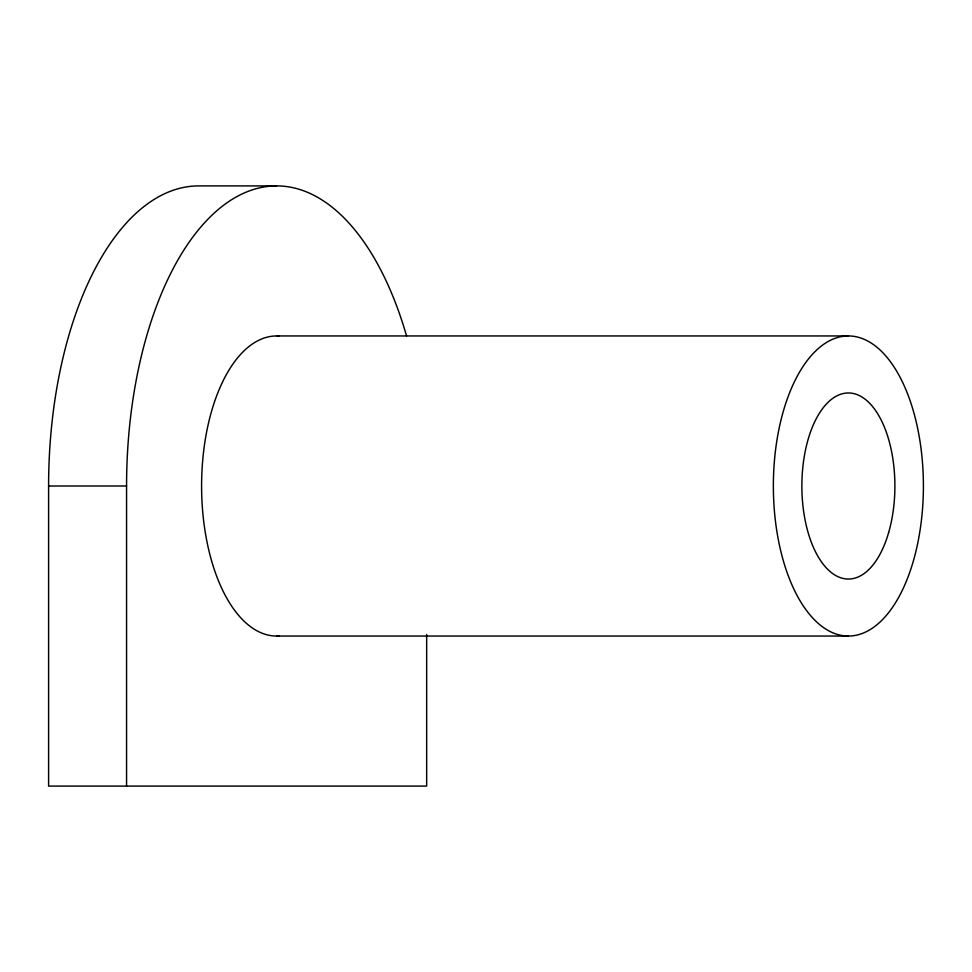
<?xml version="1.0" encoding="UTF-8"?>
<svg xmlns="http://www.w3.org/2000/svg" width="972" height="972" viewBox="0 0 972 972"><rect width="100%" height="100%" fill="white"/><g stroke="black" fill="none" stroke-linecap="round" stroke-linejoin="round"><path stroke-width="1.46" d="M276.619 185.907L198.653 185.907A300.093 150.053 90 0 0 48.6 486L48.6 786.093L426.659 786.093L426.659 634.534M276.619 335.948L848.374 335.948A150.053 75.026 -90 0 1 913.352 561.026A150.053 75.026 -90 0 1 783.408 561.026A150.053 75.026 -90 0 1 848.374 335.948M48.6 486L126.567 486A300.093 150.053 -90 0 1 237.775 196.125A300.093 150.053 -90 0 1 406.563 335.948M276.619 636.053L848.374 636.053M126.567 486L126.567 786.093M279.401 635.943A150.053 75.026 -90 0 1 201.593 486A150.053 75.026 -90 0 1 279.401 336.057M888.663 532.51A93.033 46.51 -90 0 0 848.374 392.967A93.033 46.51 -90 0 0 808.097 532.51A93.033 46.51 -90 0 0 888.663 532.51"/></g></svg>
